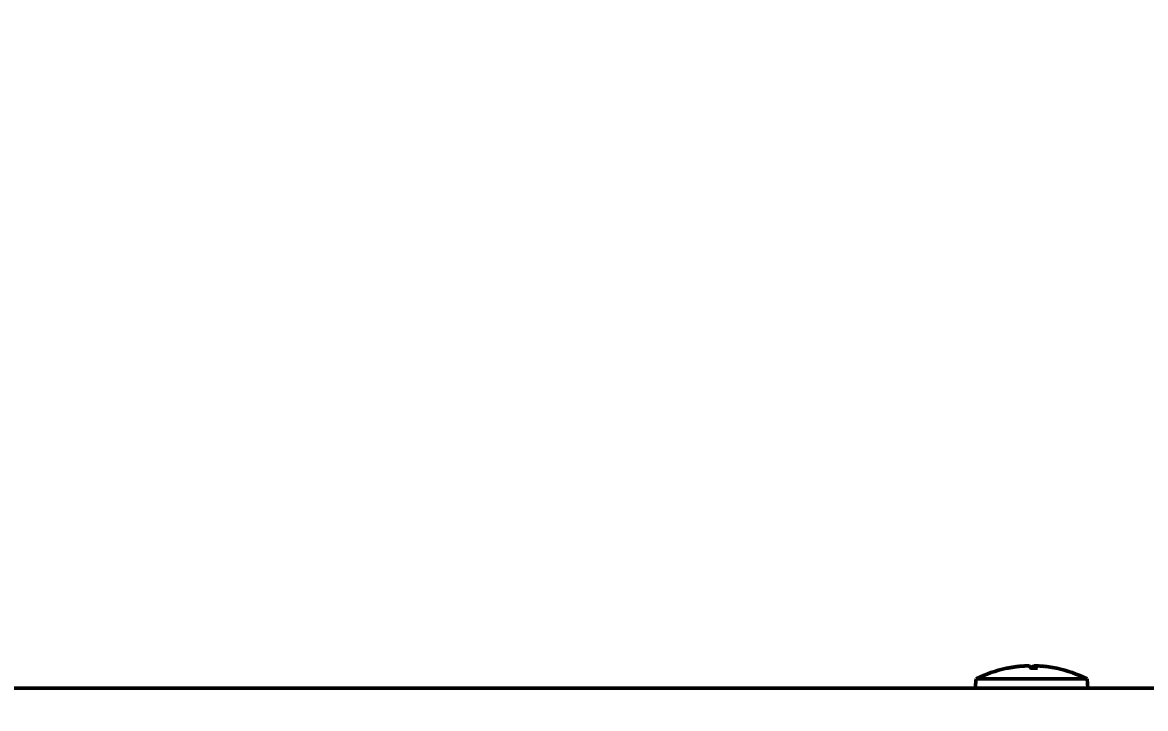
# Model space of a CAD drawing. Header units: inches. Extents: x 3110 to 5380, y 935 to 5515.
# Drawn here: x 4279.9 to 4350.2, y 4641.8 to 4684.7 of the extents above; entities that cross this region are included whole.
import ezdxf

# ---------------------------------------------------------------- set-up
doc = ezdxf.new("R2010")
doc.units = ezdxf.units.IN
doc.header["$MEASUREMENT"] = 0
for name, color, linetype, lineweight in [('AM_0', 7, 'Continuous', 30), ('AM_5', 92, 'Continuous', 15), ('Visibile (ISO)', 7, 'Continuous', 50)]:
    doc.layers.add(name, color=color, linetype=linetype, lineweight=lineweight)
doc.styles.get("Standard").update_dxf_attribs({"font": 'ROMANS.SHX'})
doc.dimstyles.new('AM_ANSI$0', dxfattribs={"dimtxt": 0.12, "dimasz": 0.12, "dimexe": 0.1, "dimexo": 0.05, "dimgap": 0.06, "dimtad": 0, "dimtih": 1, "dimtoh": 1, "dimdec": 4, "dimzin": 7, "dimdsep": 46, "dimtxsty": 'Standard', "dimcen": 0, "dimclrd": 256, "dimclre": 256, "dimclrt": 140, "dimadec": 0, "dimazin": 2, "dimtp": 0.1, "dimtm": 0.1, "dimtfac": 0.71, "dimtdec": 4, "dimtofl": 0, "dimtmove": 0, "dimatfit": 3, "dimfxl": 1, "dimtolj": 1, "dimtzin": 7, "dimlwd": -1, "dimlwe": -1, "dimarcsym": 1})

# ---------------------------------------------------------------- blocks, each defined once
blk = doc.blocks.new('_ClosedBlank')
at = {"layer": 'AM_0', "color": 0, "lineweight": -2}
for p, q in [((-1, 0.1667), (0, 0)), ((-1, 0.1667), (-1, -0.1667)), ((0, 0), (-1, -0.1667))]:
    blk.add_line(p, q, dxfattribs=at)
blk = doc.blocks.new('*D36')
at = {"layer": 'AM_5', "linetype": 'ByBlock', "transparency": 16777216}
for p, q in [((3542.385, 4667.906), (3542.385, 2583.338)), ((5318.273, 4667.906), (5318.273, 2583.338)), ((3612.385, 2583.438), (4171.995, 2583.438)), ((5248.273, 2583.438), (4688.662, 2583.438))]:
    blk.add_line(p, q, dxfattribs=at)
at = {"layer": 'Defpoints', "color": 0, "transparency": 16777216}
for p in [(3542.385, 4667.956), (5318.273, 4667.956), (5318.273, 2583.438)]:
    blk.add_point(p, dxfattribs=at)
at = {"layer": 'AM_5', "transparency": 16777216, "xscale": 70, "yscale": 70, "zscale": 70, "rotation": 180}
blk.add_blockref('_ClosedBlank', (3542.385, 2583.438), dxfattribs=at)
at = {"layer": 'AM_5', "transparency": 16777216, "xscale": 70, "yscale": 70, "zscale": 70}
blk.add_blockref('_ClosedBlank', (5318.273, 2583.438), dxfattribs=at)
at = {"layer": 'AM_5', "color": 140, "transparency": 16777216, "insert": (4430.329, 2583.438), "char_height": 70, "attachment_point": 5}
blk.add_mtext('\\A1;200 MAX', dxfattribs=at)
blk = doc.blocks.new('*D38')
at = {"layer": 'AM_5', "linetype": 'ByBlock', "transparency": 16777216}
for p, q in [((4430.279, 5357.941), (3215.665, 5357.941)), ((3215.765, 5287.941), (3215.765, 4635.077)), ((3215.765, 3852.212), (3215.765, 4505.077)), ((4214.285, 3782.212), (3215.665, 3782.212))]:
    blk.add_line(p, q, dxfattribs=at)
at = {"layer": 'Defpoints', "color": 0, "transparency": 16777216}
for p in [(3215.765, 5357.941), (4430.329, 5357.941), (4214.335, 3782.212)]:
    blk.add_point(p, dxfattribs=at)
at = {"layer": 'AM_5', "transparency": 16777216, "xscale": 70, "yscale": 70, "zscale": 70}
for p, rotation in [((3215.765, 5357.941), 90), ((3215.765, 3782.212), 270)]:
    blk.add_blockref('_ClosedBlank', p, dxfattribs=dict(at, rotation=rotation))
at = {"layer": 'AM_5', "color": 140, "transparency": 16777216, "insert": (3215.765, 4570.077), "char_height": 70, "attachment_point": 5}
blk.add_mtext('\\A1;1576', dxfattribs=at)

msp = doc.modelspace()

# ---------------------------------------------------------------- linework, layer by layer
at = {"layer": 'Visibile (ISO)'}
for p, q in [((4341.51265, 4644.28906), (4341.47686, 4644.28906)), ((4343.38709, 4644.28906), (4342.99373, 4644.28906)), ((4343.22541, 4644.38224), (4343.21726, 4644.28906)), ((4339.56747, 4643.6223), (4339.51674, 4643.04255)), ((4339.56747, 4643.6223), (4346.50602, 4643.6223)), ((4346.50602, 4643.6223), (4346.55674, 4643.04255)), ((4249.27674, 4643.04255), (4366.39674, 4643.04255))]:
    msp.add_line(p, q, dxfattribs=at)
for centre, radius, start, end in [((4343.03674, 4636.77055), 7.68, 101.8207803, 116.8546651), ((4341.47686, 4644.22378), 0.06528, 90, 101.8207803), ((4344.59663, 4644.22378), 0.06528, 78.1792197, 82.6661599), ((4343.03674, 4636.77055), 7.68, 63.1453349, 78.1792197)]:
    msp.add_arc(centre, radius, start, end, dxfattribs=at)
for points, knots in [([(4342.72155, 4644.44155), (4342.63705, 4644.43831), (4342.55262, 4644.43366), (4342.38399, 4644.42154), (4342.29978, 4644.41408), (4342.13169, 4644.39636), (4342.04781, 4644.38609), (4341.88045, 4644.36277), (4341.79698, 4644.34971), (4341.63175, 4644.32103), (4341.55, 4644.30545), (4341.46853, 4644.28853)], [4.750938163, 4.750938163, 4.750938163, 4.750938163, 4.784206292, 4.784206292, 4.817474421, 4.817474421, 4.85074255, 4.85074255, 4.884010679, 4.884010679, 4.916791484, 4.916791484, 4.916791484, 4.916791484]), ([(4341.50632, 4644.28768), (4341.50655, 4644.28774), (4341.50678, 4644.2878), (4341.50757, 4644.288), (4341.50812, 4644.28813), (4341.50868, 4644.28824)], [-0.016040387528, -0.016040387528, -0.016040387528, -0.016040387528, -0.015852866406, -0.015852866406, -0.015405282109, -0.015405282109, -0.015405282109, -0.015405282109]), ([(4341.50868, 4644.28824), (4341.59155, 4644.3054), (4341.67469, 4644.32118), (4341.84143, 4644.34998), (4341.92503, 4644.363), (4342.09259, 4644.38624), (4342.17655, 4644.39648), (4342.34474, 4644.41415), (4342.42897, 4644.42159), (4342.59761, 4644.43367), (4342.68201, 4644.43831), (4342.76647, 4644.44155)], [1.366201851, 1.366201851, 1.366201851, 1.366201851, 1.399410909, 1.399410909, 1.432619968, 1.432619968, 1.465829027, 1.465829027, 1.499038086, 1.499038086, 1.532247144, 1.532247144, 1.532247144, 1.532247144]), ([(4342.78531, 4644.44216), (4342.78322, 4644.44233), (4342.78151, 4644.4424), (4342.77577, 4644.4426), (4342.77168, 4644.44264), (4342.76232, 4644.44262), (4342.75701, 4644.44256), (4342.74557, 4644.44233), (4342.73942, 4644.44216), (4342.72922, 4644.44183), (4342.72538, 4644.4417), (4342.72155, 4644.44155)], [0.0038652251, 0.0038652251, 0.0038652251, 0.0038652251, 0.0052281512, 0.0052281512, 0.0082229085, 0.0082229085, 0.0112176658, 0.0112176658, 0.0142124231, 0.0142124231, 0.0159614003, 0.0159614003, 0.0159614003, 0.0159614003]), ([(4342.76647, 4644.44155), (4342.77353, 4644.44182), (4342.78079, 4644.44205), (4342.79476, 4644.4424), (4342.80151, 4644.44252), (4342.81413, 4644.44265), (4342.81989, 4644.44265), (4342.83034, 4644.44252), (4342.83482, 4644.4424), (4342.84157, 4644.44199), (4342.84379, 4644.44184), (4342.84826, 4644.44129), (4342.84993, 4644.44106), (4342.85461, 4644.44016), (4342.85742, 4644.43969), (4342.86287, 4644.43771)], [0, 0, 0, 0, 0.0031922801, 0.0031922801, 0.0063845601, 0.0063845601, 0.0095768402, 0.0095768402, 0.0127691202, 0.0127691202, 0.0143652603, 0.0143652603, 0.0151633303, 0.0151633303, 0.0159614003, 0.0159614003, 0.0159614003, 0.0159614003]), ([(4342.86287, 4644.43771), (4342.87673, 4644.43271), (4342.88977, 4644.42598), (4342.91448, 4644.41), (4342.92617, 4644.40074), (4342.94873, 4644.38), (4342.9596, 4644.36852), (4342.98091, 4644.34336), (4342.99136, 4644.32968), (4343.00747, 4644.30663), (4343.01322, 4644.29802), (4343.01894, 4644.28906)], [1.609345509, 1.609345509, 1.609345509, 1.609345509, 1.64132931, 1.64132931, 1.67331311, 1.67331311, 1.70529691, 1.70529691, 1.737280711, 1.737280711, 1.755130252, 1.755130252, 1.755130252, 1.755130252]), ([(4342.9818, 4644.28768), (4342.98207, 4644.28774), (4342.98235, 4644.2878), (4342.98634, 4644.28866), (4342.99006, 4644.28906), (4342.99373, 4644.28906)], [-0.0160403826, -0.0160403826, -0.0160403826, -0.0160403826, -0.01585275122, -0.01585275122, -0.01329507226, -0.01329507226, -0.01329507226, -0.01329507226]), ([(4343.21061, 4644.43771), (4343.19676, 4644.43271), (4343.18372, 4644.42598), (4343.15901, 4644.41), (4343.14732, 4644.40074), (4343.12476, 4644.38), (4343.11389, 4644.36852), (4343.09257, 4644.34336), (4343.08213, 4644.32968), (4343.06601, 4644.30663), (4343.06027, 4644.29802), (4343.05455, 4644.28906)], [4.750938163, 4.750938163, 4.750938163, 4.750938163, 4.782921963, 4.782921963, 4.814905764, 4.814905764, 4.846889564, 4.846889564, 4.878873364, 4.878873364, 4.896722906, 4.896722906, 4.896722906, 4.896722906]), ([(4343.28817, 4644.44216), (4343.28735, 4644.44219), (4343.28653, 4644.44221), (4343.27873, 4644.4424), (4343.27198, 4644.44252), (4343.25936, 4644.44265), (4343.2536, 4644.44265), (4343.24315, 4644.44252), (4343.23867, 4644.4424), (4343.23191, 4644.44199), (4343.2297, 4644.44184), (4343.22523, 4644.44129), (4343.22356, 4644.44106), (4343.21888, 4644.44016), (4343.21607, 4644.43969), (4343.21061, 4644.43771)], [0.0028192702, 0.0028192702, 0.0028192702, 0.0028192702, 0.0031922801, 0.0031922801, 0.0063845601, 0.0063845601, 0.0095768402, 0.0095768402, 0.0127691202, 0.0127691202, 0.0143652603, 0.0143652603, 0.0151633303, 0.0151633303, 0.0159614003, 0.0159614003, 0.0159614003, 0.0159614003]), ([(4343.22541, 4644.38224), (4343.22602, 4644.38919), (4343.22779, 4644.39588), (4343.23282, 4644.40802), (4343.23617, 4644.41321), (4343.24373, 4644.42271), (4343.24782, 4644.42622), (4343.25676, 4644.43294), (4343.26078, 4644.43486), (4343.2694, 4644.43872), (4343.27251, 4644.43948), (4343.27805, 4644.44087), (4343.27998, 4644.44118), (4343.2837, 4644.44175), (4343.28518, 4644.4419), (4343.2894, 4644.44229), (4343.29152, 4644.44238), (4343.29771, 4644.4426), (4343.3018, 4644.44264), (4343.31117, 4644.44262), (4343.31648, 4644.44256), (4343.32792, 4644.44233), (4343.33407, 4644.44216), (4343.34427, 4644.44183), (4343.34811, 4644.4417), (4343.35194, 4644.44155)], [0.0009876355, 0.0009876355, 0.0009876355, 0.0009876355, 0.0011004562, 0.0011004562, 0.0012280244, 0.0012280244, 0.0013998547, 0.0013998547, 0.0016739854, 0.0016739854, 0.0021494379, 0.0021494379, 0.0027436875, 0.0027436875, 0.0035189459, 0.0035189459, 0.0052285618, 0.0052285618, 0.0082233147, 0.0082233147, 0.0112180677, 0.0112180677, 0.0142128206, 0.0142128206, 0.0159614003, 0.0159614003, 0.0159614003, 0.0159614003]), ([(4343.35194, 4644.44155), (4343.43644, 4644.43831), (4343.52087, 4644.43366), (4343.6895, 4644.42154), (4343.77371, 4644.41408), (4343.94179, 4644.39636), (4344.02568, 4644.38609), (4344.19304, 4644.36277), (4344.27651, 4644.34971), (4344.44295, 4644.32082), (4344.52592, 4644.30499), (4344.60859, 4644.28777)], [1.609345509, 1.609345509, 1.609345509, 1.609345509, 1.642613638, 1.642613638, 1.675881768, 1.675881768, 1.709149897, 1.709149897, 1.742418026, 1.742418026, 1.775686155, 1.775686155, 1.775686155, 1.775686155]), ([(4343.40135, 4644.28768), (4343.40103, 4644.28774), (4343.4007, 4644.2878), (4343.39595, 4644.28866), (4343.3915, 4644.28906), (4343.38709, 4644.28906)], [-0.01604038753, -0.01604038753, -0.01604038753, -0.01604038753, -0.01585286641, -0.01585286641, -0.01329507638, -0.01329507638, -0.01329507638, -0.01329507638])]:
    msp.add_open_spline(points, degree=3, knots=knots, dxfattribs=at)

# ---------------------------------------------------------------- dimensions: what is measured, and where the dimension line sits
at = {"layer": 'AM_5'}
dim = msp.add_linear_dim(base=(3215.7652, 5357.94088), p1=(4214.33462, 3782.21214), p2=(4430.32859, 5357.94088), angle=90, dimstyle='AM_ANSI$0', override={"dimtxt": 70, "dimasz": 70, "dimgap": 30, "dimdec": 0, "dimblk1": 'ClosedBlank', "dimblk2": 'ClosedBlank', "dimsah": 1}, dxfattribs=at)
dim.commit()
dim.dimension.update_dxf_attribs({"geometry": '*D38', "text_midpoint": (3215.7652, 4570.07651)})
dim = msp.add_linear_dim(base=(5318.27253, 2583.43801), p1=(3542.38465, 4667.95646), p2=(5318.27253, 4667.95646), angle=0, text='200 MAX', dimstyle='AM_ANSI$0', override={"dimtxt": 70, "dimasz": 70, "dimgap": 30, "dimblk1": 'ClosedBlank', "dimblk2": 'ClosedBlank', "dimsah": 1}, dxfattribs=at)
dim.commit()
dim.dimension.update_dxf_attribs({"geometry": '*D36', "text_midpoint": (4430.32859, 2583.43801)})

doc.saveas('drawing.dxf')
